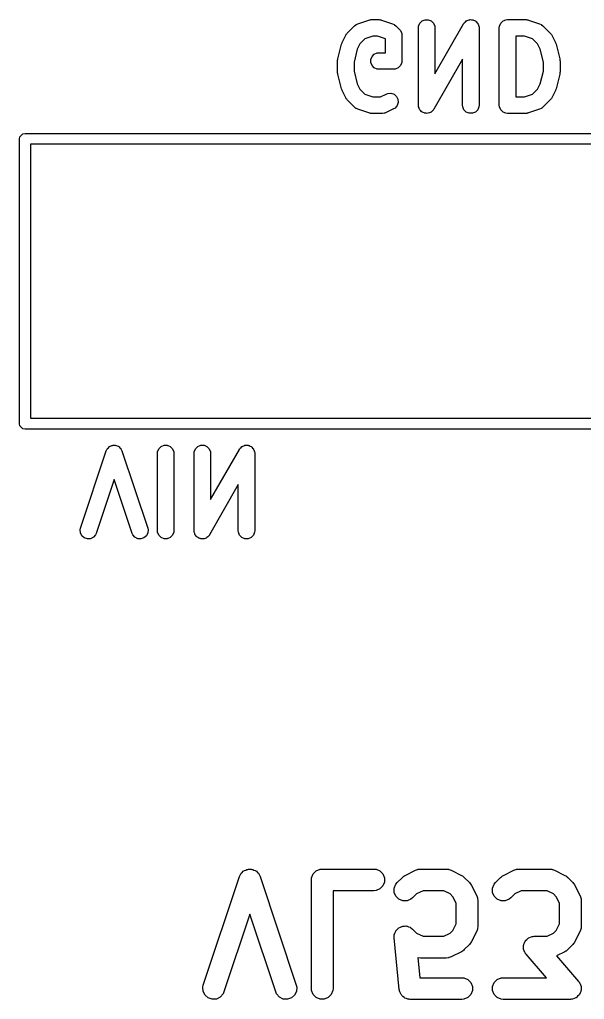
# Model space of a CAD drawing. Extents: x 110.4 to 184.6, y -131.1 to -56.8.
# Drawn here: x 153.82 to 159.02, y -82.57 to -73.56 of the extents above; entities that cross this region are included whole.
import ezdxf

# ---------------------------------------------------------------- set-up
doc = ezdxf.new("R2010")
doc.units = 0
doc.layers.add('BLACK', color=7, linetype='CONTINUOUS')

msp = doc.modelspace()

# ---------------------------------------------------------------- linework, layer by layer
at = {"layer": 'BLACK', "linetype": 'CONTINUOUS'}
for p, q in [((156.935385, -73.594094), (157.036985, -73.560227)), ((157.036985, -73.560227), (157.044358, -73.55855)), ((157.044358, -73.55855), (157.046216, -73.557781)), ((157.046216, -73.557781), (157.048908, -73.557515)), ((157.048908, -73.557515), (157.051551, -73.556915)), ((157.051551, -73.556915), (157.053559, -73.557057)), ((157.053559, -73.557057), (157.061082, -73.556317)), ((157.061082, -73.556317), (157.128815, -73.556317)), ((157.128815, -73.556317), (157.136337, -73.557057)), ((157.136337, -73.557057), (157.138346, -73.556915)), ((157.138346, -73.556915), (157.140988, -73.557515)), ((157.140988, -73.557515), (157.143681, -73.557781)), ((157.143681, -73.557781), (157.145538, -73.55855)), ((157.145538, -73.55855), (157.152912, -73.560227)), ((157.152912, -73.560227), (157.254512, -73.594094)), ((157.494346, -73.617651), (157.505724, -73.590183)), ((157.505724, -73.590183), (157.526748, -73.569159)), ((157.526748, -73.569159), (157.554216, -73.557781)), ((157.554216, -73.557781), (157.583948, -73.557781)), ((157.583948, -73.557781), (157.611416, -73.569159)), ((157.611416, -73.569159), (157.63244, -73.590183)), ((157.63244, -73.590183), (157.643818, -73.617651)), ((157.911545, -73.591579), (157.912124, -73.590183)), ((157.912124, -73.590183), (157.913545, -73.588761)), ((157.913545, -73.588761), (157.917968, -73.582531)), ((157.917968, -73.582531), (157.925982, -73.576324)), ((157.925982, -73.576324), (157.933148, -73.569159)), ((157.933148, -73.569159), (157.937636, -73.567299)), ((157.937636, -73.567299), (157.941475, -73.564327)), ((157.941475, -73.564327), (157.951246, -73.561662)), ((157.951246, -73.561662), (157.960616, -73.557781)), ((157.960616, -73.557781), (157.965478, -73.557781)), ((157.965478, -73.557781), (157.97016, -73.556504)), ((157.97016, -73.556504), (157.980206, -73.557781)), ((157.980206, -73.557781), (157.990348, -73.557781)), ((157.990348, -73.557781), (157.994837, -73.55964)), ((157.994837, -73.55964), (157.999654, -73.560253)), ((157.999654, -73.560253), (158.008451, -73.565279)), ((158.008451, -73.565279), (158.017816, -73.569159)), ((158.017816, -73.569159), (158.02125, -73.572593)), ((158.02125, -73.572593), (158.025469, -73.575004)), ((158.025469, -73.575004), (158.031673, -73.583016)), ((158.031673, -73.583016), (158.03884, -73.590183)), ((158.03884, -73.590183), (158.040699, -73.594672)), ((158.239413, -73.617651), (158.250791, -73.590183)), ((158.250791, -73.590183), (158.271815, -73.569159)), ((158.271815, -73.569159), (158.299283, -73.557781)), ((158.299283, -73.557781), (158.314149, -73.556317)), ((158.314149, -73.556317), (158.483482, -73.556317)), ((158.483482, -73.556317), (158.491004, -73.557057)), ((158.491004, -73.557057), (158.493013, -73.556915)), ((158.493013, -73.556915), (158.495655, -73.557515)), ((158.495655, -73.557515), (158.498348, -73.557781)), ((158.498348, -73.557781), (158.500205, -73.55855)), ((158.500205, -73.55855), (158.507579, -73.560227)), ((158.507579, -73.560227), (158.609179, -73.594094)), ((156.833071, -73.686079), (156.837867, -73.680235)), ((156.837867, -73.680235), (156.905601, -73.612502)), ((156.905601, -73.612502), (156.917148, -73.603026)), ((156.917148, -73.603026), (156.919675, -73.601979)), ((156.919675, -73.601979), (156.921745, -73.600184)), ((156.921745, -73.600184), (156.935385, -73.594094)), ((157.254512, -73.594094), (157.268152, -73.600184)), ((157.268152, -73.600184), (157.270219, -73.601977)), ((157.270219, -73.601977), (157.272749, -73.603025)), ((157.272749, -73.603025), (157.284296, -73.612502)), ((157.284296, -73.612502), (157.318162, -73.646367)), ((157.318162, -73.646367), (157.327639, -73.657914)), ((157.327639, -73.657914), (157.327639, -73.657915)), ((157.327639, -73.657915), (157.32764, -73.657916)), ((157.32764, -73.657916), (157.339018, -73.685384)), ((157.492882, -73.632517), (157.494346, -73.617651)), ((157.492882, -74.343717), (157.492882, -73.632517)), ((157.643818, -73.617651), (157.645282, -73.632517)), ((157.645282, -74.056781), (157.909322, -73.594712)), ((157.645282, -73.632517), (157.645282, -74.056781)), ((157.909322, -73.594712), (157.911545, -73.591579)), ((158.040699, -73.594672), (158.043672, -73.598511)), ((158.043672, -73.598511), (158.046337, -73.608281)), ((158.046337, -73.608281), (158.050218, -73.617651)), ((158.050218, -73.617651), (158.050966, -73.625256)), ((158.050966, -73.625256), (158.051496, -73.627196)), ((158.051496, -73.627196), (158.051305, -73.628694)), ((158.051305, -73.628694), (158.051682, -73.632517)), ((158.051682, -73.632517), (158.051682, -74.343717)), ((158.237949, -73.632517), (158.239413, -73.617651)), ((158.237949, -74.343717), (158.237949, -73.632517)), ((158.609179, -73.594094), (158.622819, -73.600184)), ((158.622819, -73.600184), (158.624888, -73.601979)), ((158.624888, -73.601979), (158.627416, -73.603026)), ((158.627416, -73.603026), (158.638963, -73.612502)), ((158.638963, -73.612502), (158.706697, -73.680235)), ((158.706697, -73.680235), (158.711493, -73.686079)), ((156.786754, -73.775539), (156.788983, -73.769302)), ((156.788983, -73.769302), (156.78931, -73.768859)), ((156.78931, -73.768859), (156.789727, -73.767772)), ((156.789727, -73.767772), (156.823594, -73.700039)), ((156.823594, -73.700039), (156.827621, -73.693641)), ((156.827621, -73.693641), (156.828391, -73.691783)), ((156.828391, -73.691783), (156.830108, -73.689689)), ((156.830108, -73.689689), (156.831552, -73.687397)), ((156.831552, -73.687397), (156.833071, -73.686079)), ((157.000643, -73.732985), (156.954372, -73.779256)), ((157.073449, -73.708717), (157.000643, -73.732985)), ((157.116448, -73.708717), (157.073449, -73.708717)), ((157.188082, -73.732595), (157.116448, -73.708717)), ((157.188082, -73.861117), (157.188082, -73.732595)), ((157.339018, -73.685384), (157.340482, -73.70025)), ((157.340482, -73.70025), (157.340482, -73.937317)), ((158.471115, -73.708717), (158.390349, -73.708717)), ((158.390349, -73.708717), (158.390349, -74.267517)), ((158.543921, -73.732986), (158.471115, -73.708717)), ((158.59019, -73.779254), (158.543921, -73.732986)), ((158.711493, -73.686079), (158.713014, -73.687398)), ((158.713014, -73.687398), (158.714456, -73.689688)), ((158.714456, -73.689688), (158.716174, -73.691782)), ((158.716174, -73.691782), (158.716944, -73.693641)), ((158.716944, -73.693641), (158.720972, -73.70004)), ((158.720972, -73.70004), (158.754838, -73.767773)), ((158.754838, -73.767773), (158.755254, -73.768861)), ((158.755254, -73.768861), (158.755581, -73.769302)), ((158.755581, -73.769302), (158.757808, -73.775537)), ((156.75009, -73.918836), (156.783957, -73.783369)), ((156.783957, -73.783369), (156.784348, -73.782271)), ((156.784348, -73.782271), (156.784388, -73.781723)), ((156.784388, -73.781723), (156.786754, -73.775539)), ((156.929778, -73.828444), (156.900215, -73.946698)), ((156.954372, -73.779256), (156.929778, -73.828444)), ((157.113949, -73.862581), (157.128815, -73.861117)), ((157.128815, -73.861117), (157.188082, -73.861117)), ((158.614785, -73.828445), (158.59019, -73.779254)), ((158.644349, -73.946698), (158.614785, -73.828445)), ((158.757808, -73.775537), (158.760176, -73.781724)), ((158.760176, -73.781724), (158.760214, -73.782271)), ((158.760214, -73.782271), (158.760607, -73.783369)), ((158.760607, -73.783369), (158.794474, -73.918835)), ((156.747815, -73.937317), (156.74807, -73.934724)), ((156.747815, -74.038917), (156.747815, -73.937317)), ((156.747905, -73.933613), (156.748727, -73.928049)), ((156.74807, -73.934724), (156.747905, -73.933613)), ((156.748727, -73.928049), (156.749279, -73.922451)), ((156.749279, -73.922451), (156.749708, -73.921413)), ((156.749708, -73.921413), (156.75009, -73.918836)), ((156.900215, -73.946698), (156.900215, -74.029535)), ((157.054079, -73.922451), (157.065457, -73.894983)), ((157.054079, -73.952183), (157.054079, -73.922451)), ((157.065457, -73.894983), (157.086481, -73.873959)), ((157.086481, -73.873959), (157.113949, -73.862581)), ((157.340482, -73.937317), (157.339018, -73.952183)), ((157.899282, -73.919453), (157.635242, -74.381523)), ((157.899282, -74.343717), (157.899282, -73.919453)), ((158.644349, -74.029535), (158.644349, -73.946698)), ((158.794474, -73.918835), (158.794855, -73.921413)), ((158.794855, -73.921413), (158.795285, -73.922451)), ((158.795285, -73.922451), (158.795836, -73.928048)), ((158.795836, -73.928048), (158.796659, -73.933613)), ((158.796659, -73.933613), (158.796493, -73.934724)), ((158.796493, -73.934724), (158.796749, -73.937317)), ((158.796749, -73.937317), (158.796749, -74.038917)), ((156.74807, -74.041509), (156.747815, -74.038917)), ((156.747905, -74.042621), (156.74807, -74.041509)), ((156.900215, -74.029535), (156.929778, -74.147789)), ((157.065457, -73.979651), (157.054079, -73.952183)), ((157.086481, -74.000675), (157.065457, -73.979651)), ((157.113949, -74.012053), (157.086481, -74.000675)), ((157.128815, -74.013517), (157.113949, -74.012053)), ((157.264282, -74.013517), (157.128815, -74.013517)), ((157.279148, -74.012053), (157.264282, -74.013517)), ((157.306616, -74.000675), (157.279148, -74.012053)), ((157.32764, -73.979651), (157.306616, -74.000675)), ((157.339018, -73.952183), (157.32764, -73.979651)), ((158.614785, -74.147788), (158.644349, -74.029535)), ((158.796749, -74.038917), (158.796493, -74.041509)), ((158.796493, -74.041509), (158.796659, -74.042621)), ((156.748727, -74.048184), (156.747905, -74.042621)), ((156.749279, -74.053783), (156.748727, -74.048184)), ((156.749708, -74.05482), (156.749279, -74.053783)), ((156.75009, -74.057398), (156.749708, -74.05482)), ((156.783957, -74.192865), (156.75009, -74.057398)), ((158.794474, -74.057399), (158.760607, -74.192865)), ((158.794855, -74.05482), (158.794474, -74.057399)), ((158.795285, -74.053783), (158.794855, -74.05482)), ((158.795836, -74.048185), (158.795285, -74.053783)), ((158.796659, -74.042621), (158.795836, -74.048185)), ((156.784348, -74.193962), (156.783957, -74.192865)), ((156.784388, -74.194511), (156.784348, -74.193962)), ((156.786754, -74.200694), (156.784388, -74.194511)), ((156.788983, -74.206932), (156.786754, -74.200694)), ((156.78931, -74.207374), (156.788983, -74.206932)), ((156.789727, -74.208462), (156.78931, -74.207374)), ((156.823594, -74.276195), (156.789727, -74.208462)), ((156.929778, -74.147789), (156.954372, -74.196977)), ((156.954372, -74.196977), (157.000643, -74.243248)), ((158.543921, -74.243247), (158.59019, -74.196979)), ((158.59019, -74.196979), (158.614785, -74.147788)), ((158.754838, -74.208461), (158.720972, -74.276194)), ((158.755254, -74.207372), (158.754838, -74.208461)), ((158.755581, -74.206932), (158.755254, -74.207372)), ((158.757808, -74.200696), (158.755581, -74.206932)), ((158.760176, -74.19451), (158.757808, -74.200696)), ((158.760214, -74.193962), (158.760176, -74.19451)), ((158.760607, -74.192865), (158.760214, -74.193962)), ((156.827621, -74.282592), (156.823594, -74.276195)), ((156.828391, -74.284451), (156.827621, -74.282592)), ((156.830108, -74.286544), (156.828391, -74.284451)), ((156.831552, -74.288837), (156.830108, -74.286544)), ((156.833071, -74.290154), (156.831552, -74.288837)), ((156.837867, -74.295999), (156.833071, -74.290154)), ((156.905601, -74.363732), (156.837867, -74.295999)), ((157.000643, -74.243248), (157.073449, -74.267517)), ((157.073449, -74.267517), (157.144694, -74.267517)), ((157.144694, -74.267517), (157.196337, -74.241695)), ((157.196337, -74.241695), (157.210288, -74.236356)), ((157.210288, -74.236356), (157.239945, -74.234248)), ((157.239945, -74.234248), (157.268151, -74.243651)), ((157.268151, -74.243651), (157.290612, -74.26313)), ((157.290612, -74.26313), (157.303909, -74.289723)), ((157.303909, -74.289723), (157.306016, -74.31938)), ((158.390349, -74.267517), (158.471115, -74.267517)), ((158.471115, -74.267517), (158.543921, -74.243247)), ((158.706697, -74.295999), (158.638963, -74.363732)), ((158.711493, -74.290154), (158.706697, -74.295999)), ((158.713014, -74.288836), (158.711493, -74.290154)), ((158.714456, -74.286545), (158.713014, -74.288836)), ((158.716174, -74.284452), (158.714456, -74.286545)), ((158.716944, -74.282592), (158.716174, -74.284452)), ((158.720972, -74.276194), (158.716944, -74.282592)), ((156.917148, -74.373208), (156.905601, -74.363732)), ((156.919675, -74.374254), (156.917148, -74.373208)), ((156.921745, -74.37605), (156.919675, -74.374254)), ((156.935385, -74.38214), (156.921745, -74.37605)), ((157.036985, -74.416007), (156.935385, -74.38214)), ((157.264493, -74.378005), (157.19676, -74.411872)), ((157.277135, -74.370047), (157.264493, -74.378005)), ((157.296614, -74.347586), (157.277135, -74.370047)), ((157.306016, -74.31938), (157.296614, -74.347586)), ((157.493258, -74.34754), (157.492882, -74.343717)), ((157.493068, -74.349039), (157.493258, -74.34754)), ((157.493597, -74.350979), (157.493068, -74.349039)), ((157.494346, -74.358583), (157.493597, -74.350979)), ((157.498224, -74.367945), (157.494346, -74.358583)), ((157.500891, -74.377724), (157.498224, -74.367945)), ((157.503865, -74.381565), (157.500891, -74.377724)), ((157.505724, -74.386051), (157.503865, -74.381565)), ((157.512887, -74.393214), (157.505724, -74.386051)), ((157.519095, -74.40123), (157.512887, -74.393214)), ((157.523313, -74.40364), (157.519095, -74.40123)), ((157.618579, -74.399911), (157.611416, -74.407075)), ((157.626595, -74.393704), (157.618579, -74.399911)), ((157.631018, -74.387472), (157.626595, -74.393704)), ((157.63244, -74.386051), (157.631018, -74.387472)), ((157.633017, -74.384656), (157.63244, -74.386051)), ((157.635242, -74.381523), (157.633017, -74.384656)), ((157.900746, -74.358583), (157.899282, -74.343717)), ((157.912124, -74.386051), (157.900746, -74.358583)), ((157.933148, -74.407075), (157.912124, -74.386051)), ((158.03884, -74.386051), (158.017816, -74.407075)), ((158.050218, -74.358583), (158.03884, -74.386051)), ((158.051682, -74.343717), (158.050218, -74.358583)), ((158.239413, -74.358583), (158.237949, -74.343717)), ((158.250791, -74.386051), (158.239413, -74.358583)), ((158.271815, -74.407075), (158.250791, -74.386051)), ((158.609179, -74.38214), (158.507579, -74.416007)), ((158.622819, -74.37605), (158.609179, -74.38214)), ((158.624888, -74.374254), (158.622819, -74.37605)), ((158.627416, -74.373208), (158.624888, -74.374254)), ((158.638963, -74.363732), (158.627416, -74.373208)), ((157.044358, -74.417683), (157.036985, -74.416007)), ((157.046216, -74.418453), (157.044358, -74.417683)), ((157.048908, -74.418718), (157.046216, -74.418453)), ((157.051551, -74.419319), (157.048908, -74.418718)), ((157.053559, -74.419176), (157.051551, -74.419319)), ((157.061082, -74.419917), (157.053559, -74.419176)), ((157.162682, -74.419917), (157.061082, -74.419917)), ((157.177548, -74.418453), (157.162682, -74.419917)), ((157.180077, -74.417405), (157.177548, -74.418453)), ((157.182809, -74.417211), (157.180077, -74.417405)), ((157.19676, -74.411872), (157.182809, -74.417211)), ((157.526748, -74.407075), (157.523313, -74.40364)), ((157.536108, -74.410952), (157.526748, -74.407075)), ((157.54491, -74.415982), (157.536108, -74.410952)), ((157.549729, -74.416594), (157.54491, -74.415982)), ((157.554216, -74.418453), (157.549729, -74.416594)), ((157.56435, -74.418453), (157.554216, -74.418453)), ((157.574404, -74.419731), (157.56435, -74.418453)), ((157.57909, -74.418453), (157.574404, -74.419731)), ((157.583948, -74.418453), (157.57909, -74.418453)), ((157.59331, -74.414574), (157.583948, -74.418453)), ((157.603089, -74.411908), (157.59331, -74.414574)), ((157.60693, -74.408933), (157.603089, -74.411908)), ((157.611416, -74.407075), (157.60693, -74.408933)), ((157.960616, -74.418453), (157.933148, -74.407075)), ((157.990348, -74.418453), (157.960616, -74.418453)), ((158.017816, -74.407075), (157.990348, -74.418453)), ((158.299283, -74.418453), (158.271815, -74.407075)), ((158.314149, -74.419917), (158.299283, -74.418453)), ((158.483482, -74.419917), (158.314149, -74.419917)), ((158.491004, -74.419176), (158.483482, -74.419917)), ((158.493013, -74.419319), (158.491004, -74.419176)), ((158.495655, -74.418718), (158.493013, -74.419319)), ((158.498348, -74.418453), (158.495655, -74.418718)), ((158.500205, -74.417683), (158.498348, -74.418453)), ((158.507579, -74.416007), (158.500205, -74.417683)), ((153.8196, -74.6543), (153.823406, -74.635166)), ((153.8196, -77.276), (153.8196, -74.6543)), ((153.823406, -74.635166), (153.850466, -74.608106)), ((153.850466, -74.608106), (153.8696, -74.6043)), ((153.8696, -74.6043), (166.861499, -74.6043)), ((153.9196, -74.7043), (153.9196, -77.226)), ((166.811499, -74.7043), (153.9196, -74.7043)), ((153.823406, -77.295134), (153.8196, -77.276)), ((153.9196, -77.226), (166.811499, -77.226)), ((153.850466, -77.322194), (153.823406, -77.295134)), ((153.8696, -77.326), (153.850466, -77.322194)), ((166.861499, -77.326), (153.8696, -77.326)), ((154.381058, -78.236733), (154.618125, -77.525533)), ((154.618125, -77.525533), (154.624215, -77.511893)), ((154.624215, -77.511893), (154.627783, -77.507778)), ((154.627783, -77.507778), (154.630218, -77.50291)), ((154.630218, -77.50291), (154.637438, -77.496647)), ((154.637438, -77.496647), (154.643696, -77.489433)), ((154.643696, -77.489433), (154.648561, -77.486999)), ((154.648561, -77.486999), (154.652678, -77.48343)), ((154.652678, -77.48343), (154.661747, -77.480407)), ((154.661747, -77.480407), (154.670289, -77.476136)), ((154.670289, -77.476136), (154.675718, -77.47575)), ((154.675718, -77.47575), (154.680885, -77.474028)), ((154.680885, -77.474028), (154.690415, -77.474705)), ((154.690415, -77.474705), (154.699946, -77.474028)), ((154.699946, -77.474028), (154.705112, -77.47575)), ((154.705112, -77.47575), (154.710541, -77.476136)), ((154.710541, -77.476136), (154.719083, -77.480407)), ((154.719083, -77.480407), (154.728152, -77.48343)), ((154.728152, -77.48343), (154.732266, -77.486998)), ((154.732266, -77.486998), (154.737135, -77.489433)), ((154.737135, -77.489433), (154.743394, -77.49665)), ((154.743394, -77.49665), (154.750612, -77.50291)), ((154.750612, -77.50291), (154.753046, -77.507778)), ((154.753046, -77.507778), (154.756615, -77.511893)), ((154.756615, -77.511893), (154.762705, -77.525534)), ((154.762705, -77.525534), (154.999771, -78.236733)), ((155.088348, -77.54963), (155.089812, -77.534764)), ((155.088348, -78.26083), (155.088348, -77.54963)), ((155.089812, -77.534764), (155.10119, -77.507296)), ((155.10119, -77.507296), (155.122214, -77.486272)), ((155.122214, -77.486272), (155.149682, -77.474894)), ((155.149682, -77.474894), (155.179414, -77.474894)), ((155.179414, -77.474894), (155.206882, -77.486272)), ((155.206882, -77.486272), (155.227906, -77.507296)), ((155.227906, -77.507296), (155.239284, -77.534764)), ((155.239284, -77.534764), (155.240748, -77.54963)), ((155.240748, -77.54963), (155.240748, -78.26083)), ((155.427015, -77.54963), (155.428479, -77.534764)), ((155.427015, -78.26083), (155.427015, -77.54963)), ((155.428479, -77.534764), (155.439857, -77.507296)), ((155.439857, -77.507296), (155.460881, -77.486272)), ((155.460881, -77.486272), (155.488349, -77.474894)), ((155.488349, -77.474894), (155.518081, -77.474894)), ((155.518081, -77.474894), (155.545549, -77.486272)), ((155.545549, -77.486272), (155.566573, -77.507296)), ((155.566573, -77.507296), (155.577951, -77.534764)), ((155.577951, -77.534764), (155.579415, -77.54963)), ((155.579415, -77.973894), (155.843455, -77.511825)), ((155.579415, -77.54963), (155.579415, -77.973894)), ((155.843455, -77.511825), (155.845678, -77.508692)), ((155.845678, -77.508692), (155.846257, -77.507296)), ((155.846257, -77.507296), (155.847678, -77.505874)), ((155.847678, -77.505874), (155.852101, -77.499644)), ((155.852101, -77.499644), (155.860115, -77.493437)), ((155.860115, -77.493437), (155.867281, -77.486272)), ((155.867281, -77.486272), (155.871769, -77.484412)), ((155.871769, -77.484412), (155.875608, -77.48144)), ((155.875608, -77.48144), (155.885379, -77.478775)), ((155.885379, -77.478775), (155.894749, -77.474894)), ((155.894749, -77.474894), (155.899611, -77.474894)), ((155.899611, -77.474894), (155.904293, -77.473617)), ((155.904293, -77.473617), (155.914339, -77.474894)), ((155.914339, -77.474894), (155.924481, -77.474894)), ((155.924481, -77.474894), (155.92897, -77.476753)), ((155.92897, -77.476753), (155.933787, -77.477366)), ((155.933787, -77.477366), (155.942584, -77.482392)), ((155.942584, -77.482392), (155.951949, -77.486272)), ((155.951949, -77.486272), (155.955383, -77.489706)), ((155.955383, -77.489706), (155.959602, -77.492117)), ((155.959602, -77.492117), (155.965806, -77.500129)), ((155.965806, -77.500129), (155.972973, -77.507296)), ((155.972973, -77.507296), (155.974832, -77.511785)), ((155.974832, -77.511785), (155.977805, -77.515624)), ((155.977805, -77.515624), (155.98047, -77.525394)), ((155.98047, -77.525394), (155.984351, -77.534764)), ((155.984351, -77.534764), (155.985099, -77.542369)), ((155.985099, -77.542369), (155.985629, -77.544309)), ((155.985629, -77.544309), (155.985438, -77.545807)), ((155.985438, -77.545807), (155.985815, -77.54963)), ((155.985815, -77.54963), (155.985815, -78.26083)), ((154.690414, -77.790596), (154.525638, -78.284927)), ((154.855191, -78.284926), (154.690414, -77.790596)), ((155.833415, -77.836566), (155.569375, -78.298636)), ((155.833415, -78.26083), (155.833415, -77.836566)), ((154.377746, -78.251299), (154.381058, -78.236733)), ((154.379854, -78.280956), (154.377746, -78.251299)), ((154.999771, -78.236733), (155.003083, -78.251299)), ((155.003083, -78.251299), (155.000975, -78.280956)), ((155.089812, -78.275696), (155.088348, -78.26083)), ((155.10119, -78.303164), (155.089812, -78.275696)), ((155.239284, -78.275696), (155.227906, -78.303164)), ((155.240748, -78.26083), (155.239284, -78.275696)), ((155.427391, -78.264653), (155.427015, -78.26083)), ((155.427201, -78.266152), (155.427391, -78.264653)), ((155.42773, -78.268092), (155.427201, -78.266152)), ((155.428479, -78.275696), (155.42773, -78.268092)), ((155.432357, -78.285058), (155.428479, -78.275696)), ((155.834879, -78.275696), (155.833415, -78.26083)), ((155.846257, -78.303164), (155.834879, -78.275696)), ((155.984351, -78.275696), (155.972973, -78.303164)), ((155.985815, -78.26083), (155.984351, -78.275696)), ((154.393151, -78.307549), (154.379854, -78.280956)), ((154.415611, -78.32703), (154.393151, -78.307549)), ((154.443817, -78.336432), (154.415611, -78.32703)), ((154.473474, -78.334324), (154.443817, -78.336432)), ((154.500067, -78.321027), (154.473474, -78.334324)), ((154.519548, -78.298567), (154.500067, -78.321027)), ((154.525638, -78.284927), (154.519548, -78.298567)), ((154.861281, -78.298566), (154.855191, -78.284926)), ((154.880761, -78.321027), (154.861281, -78.298566)), ((154.907355, -78.334323), (154.880761, -78.321027)), ((154.937011, -78.336431), (154.907355, -78.334323)), ((154.965218, -78.327029), (154.937011, -78.336431)), ((154.987678, -78.307549), (154.965218, -78.327029)), ((155.000975, -78.280956), (154.987678, -78.307549)), ((155.122214, -78.324188), (155.10119, -78.303164)), ((155.149682, -78.335566), (155.122214, -78.324188)), ((155.179414, -78.335566), (155.149682, -78.335566)), ((155.206882, -78.324188), (155.179414, -78.335566)), ((155.227906, -78.303164), (155.206882, -78.324188)), ((155.435024, -78.294837), (155.432357, -78.285058)), ((155.437998, -78.298678), (155.435024, -78.294837)), ((155.439857, -78.303164), (155.437998, -78.298678)), ((155.44702, -78.310327), (155.439857, -78.303164)), ((155.453228, -78.318343), (155.44702, -78.310327)), ((155.457446, -78.320753), (155.453228, -78.318343)), ((155.460881, -78.324188), (155.457446, -78.320753)), ((155.470241, -78.328065), (155.460881, -78.324188)), ((155.479043, -78.333095), (155.470241, -78.328065)), ((155.483862, -78.333707), (155.479043, -78.333095)), ((155.488349, -78.335566), (155.483862, -78.333707)), ((155.498483, -78.335566), (155.488349, -78.335566)), ((155.508537, -78.336844), (155.498483, -78.335566)), ((155.513223, -78.335566), (155.508537, -78.336844)), ((155.518081, -78.335566), (155.513223, -78.335566)), ((155.527443, -78.331687), (155.518081, -78.335566)), ((155.537222, -78.329021), (155.527443, -78.331687)), ((155.541063, -78.326046), (155.537222, -78.329021)), ((155.545549, -78.324188), (155.541063, -78.326046)), ((155.552712, -78.317024), (155.545549, -78.324188)), ((155.560728, -78.310817), (155.552712, -78.317024)), ((155.565151, -78.304585), (155.560728, -78.310817)), ((155.566573, -78.303164), (155.565151, -78.304585)), ((155.56715, -78.301769), (155.566573, -78.303164)), ((155.569375, -78.298636), (155.56715, -78.301769)), ((155.867281, -78.324188), (155.846257, -78.303164)), ((155.894749, -78.335566), (155.867281, -78.324188)), ((155.924481, -78.335566), (155.894749, -78.335566)), ((155.951949, -78.324188), (155.924481, -78.335566)), ((155.972973, -78.303164), (155.951949, -78.324188)), ((155.845115, -81.443158), (155.853106, -81.425257)), ((155.853106, -81.425257), (155.857789, -81.419857)), ((155.857789, -81.419857), (155.860984, -81.413468)), ((155.860984, -81.413468), (155.870455, -81.405252)), ((155.870455, -81.405252), (155.878671, -81.395781)), ((155.878671, -81.395781), (155.885059, -81.392586)), ((155.885059, -81.392586), (155.89046, -81.387903)), ((155.89046, -81.387903), (155.902361, -81.383935)), ((155.902361, -81.383935), (155.91357, -81.378332)), ((155.91357, -81.378332), (155.920694, -81.377825)), ((155.920694, -81.377825), (155.927476, -81.375565)), ((155.927476, -81.375565), (155.939985, -81.376454)), ((155.939985, -81.376454), (155.95249, -81.375565)), ((155.95249, -81.375565), (155.959268, -81.377824)), ((155.959268, -81.377824), (155.966396, -81.378331)), ((155.966396, -81.378331), (155.977612, -81.383939)), ((155.977612, -81.383939), (155.989506, -81.387904)), ((155.989506, -81.387904), (155.994903, -81.392584)), ((155.994903, -81.392584), (156.001295, -81.395781)), ((156.001295, -81.395781), (156.009513, -81.405256)), ((156.009513, -81.405256), (156.018982, -81.413469)), ((156.018982, -81.413469), (156.022175, -81.419855)), ((156.022175, -81.419855), (156.02686, -81.425257)), ((156.02686, -81.425257), (156.034851, -81.443157)), ((156.508571, -81.455271), (156.523503, -81.419223)), ((156.523503, -81.419223), (156.551093, -81.391633)), ((156.551093, -81.391633), (156.587141, -81.376701)), ((156.587141, -81.376701), (156.60665, -81.37478)), ((156.60665, -81.37478), (157.08284, -81.37478)), ((157.08284, -81.37478), (157.102349, -81.376701)), ((157.102349, -81.376701), (157.138397, -81.391633)), ((157.138397, -81.391633), (157.165987, -81.419223)), ((157.165987, -81.419223), (157.180919, -81.455271)), ((157.363059, -81.438241), (157.371452, -81.432958)), ((157.371452, -81.432958), (157.46669, -81.385338)), ((157.46669, -81.385338), (157.484999, -81.378331)), ((157.484999, -81.378331), (157.488582, -81.378076)), ((157.488582, -81.378076), (157.491903, -81.376701)), ((157.491903, -81.376701), (157.511412, -81.37478)), ((157.511412, -81.37478), (157.749507, -81.37478)), ((157.749507, -81.37478), (157.769016, -81.376701)), ((157.769016, -81.376701), (157.772335, -81.378076)), ((157.772335, -81.378076), (157.775921, -81.378331)), ((157.775921, -81.378331), (157.794229, -81.385338)), ((157.794229, -81.385338), (157.889467, -81.432958)), ((157.889467, -81.432958), (157.897862, -81.438242)), ((158.267821, -81.438241), (158.276214, -81.432958)), ((158.276214, -81.432958), (158.371452, -81.385338)), ((158.371452, -81.385338), (158.389761, -81.378331)), ((158.389761, -81.378331), (158.393344, -81.378076)), ((158.393344, -81.378076), (158.396665, -81.376701)), ((158.396665, -81.376701), (158.416174, -81.37478)), ((158.416174, -81.37478), (158.701888, -81.37478)), ((158.701888, -81.37478), (158.721397, -81.376701)), ((158.721397, -81.376701), (158.724716, -81.378076)), ((158.724716, -81.378076), (158.728302, -81.378331)), ((158.728302, -81.378331), (158.74661, -81.385338)), ((158.74661, -81.385338), (158.841848, -81.432958)), ((158.841848, -81.432958), (158.850243, -81.438242)), ((155.511782, -82.443157), (155.845115, -81.443158)), ((156.034851, -81.443157), (156.368184, -82.443157)), ((156.50665, -81.47478), (156.508571, -81.455271)), ((156.50665, -82.47478), (156.50665, -81.47478)), ((157.180919, -81.494289), (157.165987, -81.530337)), ((157.180919, -81.455271), (157.180919, -81.494289)), ((157.270476, -81.55051), (157.285408, -81.514462)), ((157.285408, -81.514462), (157.297844, -81.499308)), ((157.297844, -81.499308), (157.345463, -81.45169)), ((157.345463, -81.45169), (157.353132, -81.445395)), ((157.353132, -81.445395), (157.354862, -81.443401)), ((157.354862, -81.443401), (157.357866, -81.441509)), ((157.357866, -81.441509), (157.360616, -81.439253)), ((157.360616, -81.439253), (157.363059, -81.438241)), ((157.897862, -81.438242), (157.900302, -81.439253)), ((157.900302, -81.439253), (157.903047, -81.441506)), ((157.903047, -81.441506), (157.906058, -81.443401)), ((157.906058, -81.443401), (157.907789, -81.445397)), ((157.907789, -81.445397), (157.915456, -81.451689)), ((157.915456, -81.451689), (157.963074, -81.499308)), ((157.963074, -81.499308), (157.969366, -81.506974)), ((157.969366, -81.506974), (157.971364, -81.508707)), ((157.971364, -81.508707), (157.973257, -81.511715)), ((157.973257, -81.511715), (157.975511, -81.514461)), ((157.975511, -81.514461), (157.976521, -81.516901)), ((157.976521, -81.516901), (157.981807, -81.525298)), ((157.981807, -81.525298), (158.029426, -81.620535)), ((158.175238, -81.55051), (158.19017, -81.514462)), ((158.19017, -81.514462), (158.202606, -81.499308)), ((158.202606, -81.499308), (158.250225, -81.45169)), ((158.250225, -81.45169), (158.257894, -81.445395)), ((158.257894, -81.445395), (158.259624, -81.443401)), ((158.259624, -81.443401), (158.262628, -81.441509)), ((158.262628, -81.441509), (158.265378, -81.439253)), ((158.265378, -81.439253), (158.267821, -81.438241)), ((158.850243, -81.438242), (158.852683, -81.439253)), ((158.852683, -81.439253), (158.855428, -81.441506)), ((158.855428, -81.441506), (158.858439, -81.443401)), ((158.858439, -81.443401), (158.86017, -81.445397)), ((158.86017, -81.445397), (158.867837, -81.451689)), ((158.867837, -81.451689), (158.915455, -81.499308)), ((158.915455, -81.499308), (158.921747, -81.506974)), ((158.921747, -81.506974), (158.923745, -81.508707)), ((158.923745, -81.508707), (158.925638, -81.511715)), ((158.925638, -81.511715), (158.927892, -81.514461)), ((158.927892, -81.514461), (158.928902, -81.516901)), ((158.928902, -81.516901), (158.934188, -81.525298)), ((158.934188, -81.525298), (158.981807, -81.620535)), ((157.08284, -81.57478), (156.70665, -81.57478)), ((156.70665, -81.57478), (156.70665, -82.47478)), ((157.102349, -81.572859), (157.08284, -81.57478)), ((157.138397, -81.557927), (157.102349, -81.572859)), ((157.165987, -81.530337), (157.138397, -81.557927)), ((157.270476, -81.589528), (157.270476, -81.55051)), ((157.285408, -81.625576), (157.270476, -81.589528)), ((157.47541, -81.604584), (157.439266, -81.64073)), ((157.535018, -81.57478), (157.47541, -81.604584)), ((157.725901, -81.57478), (157.535018, -81.57478)), ((157.785507, -81.604583), (157.725901, -81.57478)), ((157.810178, -81.629254), (157.785507, -81.604583)), ((158.175238, -81.589528), (158.175238, -81.55051)), ((158.19017, -81.625576), (158.175238, -81.589528)), ((158.380172, -81.604584), (158.344028, -81.64073)), ((158.43978, -81.57478), (158.380172, -81.604584)), ((158.678282, -81.57478), (158.43978, -81.57478)), ((158.737888, -81.604583), (158.678282, -81.57478)), ((158.762559, -81.629254), (158.737888, -81.604583)), ((157.312998, -81.653166), (157.285408, -81.625576)), ((157.349046, -81.668098), (157.312998, -81.653166)), ((157.388064, -81.668098), (157.349046, -81.668098)), ((157.424112, -81.653166), (157.388064, -81.668098)), ((157.439266, -81.64073), (157.424112, -81.653166)), ((157.839983, -81.688864), (157.810178, -81.629254)), ((157.839983, -81.879745), (157.839983, -81.688864)), ((158.029426, -81.620535), (158.036432, -81.638844)), ((158.036432, -81.638844), (158.036686, -81.642427)), ((158.036686, -81.642427), (158.038062, -81.645748)), ((158.038062, -81.645748), (158.039983, -81.665257)), ((158.039983, -81.665257), (158.039983, -81.903352)), ((158.21776, -81.653166), (158.19017, -81.625576)), ((158.253808, -81.668098), (158.21776, -81.653166)), ((158.292826, -81.668098), (158.253808, -81.668098)), ((158.328874, -81.653166), (158.292826, -81.668098)), ((158.344028, -81.64073), (158.328874, -81.653166)), ((158.792364, -81.688864), (158.762559, -81.629254)), ((158.792364, -81.879745), (158.792364, -81.688864)), ((158.981807, -81.620535), (158.988813, -81.638844)), ((158.988813, -81.638844), (158.989067, -81.642427)), ((158.989067, -81.642427), (158.990443, -81.645748)), ((158.990443, -81.645748), (158.992364, -81.665257)), ((158.992364, -81.665257), (158.992364, -81.903352)), ((155.939983, -81.791007), (155.701518, -82.506403)), ((156.178448, -82.506402), (155.939983, -81.791007)), ((157.810178, -81.939354), (157.839983, -81.879745)), ((158.762559, -81.939354), (158.792364, -81.879745)), ((157.270476, -81.979081), (157.276072, -81.965571)), ((157.276072, -81.965571), (157.280293, -81.951582)), ((157.280293, -81.951582), (157.28348, -81.947685)), ((157.28348, -81.947685), (157.285408, -81.943033)), ((157.285408, -81.943033), (157.295744, -81.932696)), ((157.295744, -81.932696), (157.305, -81.921384)), ((157.305, -81.921384), (157.309437, -81.919003)), ((157.309437, -81.919003), (157.312998, -81.915443)), ((157.312998, -81.915443), (157.326503, -81.909848)), ((157.326503, -81.909848), (157.339384, -81.902939)), ((157.339384, -81.902939), (157.344393, -81.902438)), ((157.344393, -81.902438), (157.349046, -81.900511)), ((157.349046, -81.900511), (157.363667, -81.900511)), ((157.363667, -81.900511), (157.378208, -81.899057)), ((157.378208, -81.899057), (157.383027, -81.900511)), ((157.383027, -81.900511), (157.388064, -81.900511)), ((157.388064, -81.900511), (157.401573, -81.906107)), ((157.401573, -81.906107), (157.415563, -81.910328)), ((157.415563, -81.910328), (157.419459, -81.913515)), ((157.419459, -81.913515), (157.424112, -81.915443)), ((157.424112, -81.915443), (157.439266, -81.927879)), ((157.439266, -81.927879), (157.475409, -81.964023)), ((157.475409, -81.964023), (157.535019, -81.993828)), ((157.7259, -81.993828), (157.785509, -81.964022)), ((157.785509, -81.964022), (157.810178, -81.939354)), ((158.029426, -81.948074), (157.981807, -82.043311)), ((158.036432, -81.929765), (158.029426, -81.948074)), ((158.036686, -81.926181), (158.036432, -81.929765)), ((158.038062, -81.922861), (158.036686, -81.926181)), ((158.039983, -81.903352), (158.038062, -81.922861)), ((158.678281, -81.993828), (158.73789, -81.964022)), ((158.73789, -81.964022), (158.762559, -81.939354)), ((158.981807, -81.948074), (158.934188, -82.043311)), ((158.988813, -81.929765), (158.981807, -81.948074)), ((158.989067, -81.926181), (158.988813, -81.929765)), ((158.990443, -81.922861), (158.989067, -81.926181)), ((158.992364, -81.903352), (158.990443, -81.922861)), ((157.269022, -81.988937), (157.270476, -81.984118)), ((157.269051, -82.00854), (157.269022, -81.988937)), ((157.31667, -82.48473), (157.269051, -82.00854)), ((157.270476, -81.984118), (157.270476, -81.979081)), ((157.535019, -81.993828), (157.7259, -81.993828)), ((157.969366, -82.061634), (157.963074, -82.069301)), ((157.971364, -82.059902), (157.969366, -82.061634)), ((157.973257, -82.056893), (157.971364, -82.059902)), ((157.975511, -82.054148), (157.973257, -82.056893)), ((157.976521, -82.051707), (157.975511, -82.054148)), ((157.981807, -82.043311), (157.976521, -82.051707)), ((158.462242, -82.071203), (158.462467, -82.067838)), ((158.462467, -82.067838), (158.469667, -82.053277)), ((158.469667, -82.053277), (158.475884, -82.038271)), ((158.475884, -82.038271), (158.478268, -82.035886)), ((158.478268, -82.035886), (158.479764, -82.032863)), ((158.479764, -82.032863), (158.491989, -82.022165)), ((158.491989, -82.022165), (158.503474, -82.010681)), ((158.503474, -82.010681), (158.506588, -82.00939)), ((158.506588, -82.00939), (158.509128, -82.007169)), ((158.509128, -82.007169), (158.524516, -82.001964)), ((158.524516, -82.001964), (158.539522, -81.995749)), ((158.539522, -81.995749), (158.544281, -81.99528)), ((158.544281, -81.99528), (158.546089, -81.994669)), ((158.546089, -81.994669), (158.548713, -81.994843)), ((158.548713, -81.994843), (158.559031, -81.993828)), ((158.559031, -81.993828), (158.678281, -81.993828)), ((158.921747, -82.061634), (158.915455, -82.069301)), ((158.923745, -82.059902), (158.921747, -82.061634)), ((158.925638, -82.056893), (158.923745, -82.059902)), ((158.927892, -82.054148), (158.925638, -82.056893)), ((158.928902, -82.051707), (158.927892, -82.054148)), ((158.934188, -82.043311), (158.928902, -82.051707)), ((157.889466, -82.135652), (157.794228, -82.183271)), ((157.897862, -82.130366), (157.889466, -82.135652)), ((157.900302, -82.129356), (157.897862, -82.130366)), ((157.903048, -82.127102), (157.900302, -82.129356)), ((157.906056, -82.125209), (157.903048, -82.127102)), ((157.907785, -82.123214), (157.906056, -82.125209)), ((157.915456, -82.11692), (157.907785, -82.123214)), ((157.963074, -82.069301), (157.915456, -82.11692)), ((158.459872, -82.10677), (158.460952, -82.090567)), ((158.460952, -82.109963), (158.459872, -82.10677)), ((158.460952, -82.074319), (158.462242, -82.071203)), ((158.460952, -82.090567), (158.460952, -82.074319)), ((158.460952, -82.113337), (158.460952, -82.109963)), ((158.467167, -82.128342), (158.460952, -82.113337)), ((158.472372, -82.143731), (158.467167, -82.128342)), ((158.475153, -82.147621), (158.472372, -82.143731)), ((158.475884, -82.149385), (158.475153, -82.147621)), ((158.477743, -82.151244), (158.475884, -82.149385)), ((158.483773, -82.159678), (158.477743, -82.151244)), ((158.841847, -82.135652), (158.762999, -82.175075)), ((158.850243, -82.130366), (158.841847, -82.135652)), ((158.852683, -82.129356), (158.850243, -82.130366)), ((158.855429, -82.127102), (158.852683, -82.129356)), ((158.858437, -82.125209), (158.855429, -82.127102)), ((158.860166, -82.123214), (158.858437, -82.125209)), ((158.867837, -82.11692), (158.860166, -82.123214)), ((158.915455, -82.069301), (158.867837, -82.11692)), ((157.488582, -82.190531), (157.488245, -82.190507)), ((157.488245, -82.190507), (157.506673, -82.37478)), ((157.491903, -82.191907), (157.488582, -82.190531)), ((157.511412, -82.193828), (157.491903, -82.191907)), ((157.749507, -82.193828), (157.511412, -82.193828)), ((157.769016, -82.191907), (157.749507, -82.193828)), ((157.772336, -82.190531), (157.769016, -82.191907)), ((157.77592, -82.190277), (157.772336, -82.190531)), ((157.794228, -82.183271), (157.77592, -82.190277)), ((158.671987, -82.37478), (158.483773, -82.159678)), ((158.762999, -82.175075), (158.967622, -82.40893)), ((157.506673, -82.37478), (157.892364, -82.37478)), ((157.892364, -82.37478), (157.911873, -82.376701)), ((157.911873, -82.376701), (157.947921, -82.391633)), ((157.947921, -82.391633), (157.975511, -82.419223)), ((157.975511, -82.419223), (157.990443, -82.455271)), ((158.175238, -82.455271), (158.19017, -82.419223)), ((158.19017, -82.419223), (158.21776, -82.391633)), ((158.21776, -82.391633), (158.253808, -82.376701)), ((158.253808, -82.376701), (158.273317, -82.37478)), ((158.273317, -82.37478), (158.671987, -82.37478)), ((158.967622, -82.40893), (158.973651, -82.417363)), ((158.973651, -82.417363), (158.975511, -82.419223)), ((158.975511, -82.419223), (158.976241, -82.420986)), ((158.976241, -82.420986), (158.979023, -82.424877)), ((158.979023, -82.424877), (158.984227, -82.440265)), ((155.507435, -82.462273), (155.511782, -82.443157)), ((155.510201, -82.501193), (155.507435, -82.462273)), ((155.527651, -82.536092), (155.510201, -82.501193)), ((155.701518, -82.506403), (155.693527, -82.524303)), ((156.186439, -82.524303), (156.178448, -82.506402)), ((156.369765, -82.501192), (156.352315, -82.536091)), ((156.368184, -82.443157), (156.372531, -82.462272)), ((156.372531, -82.462272), (156.369765, -82.501192)), ((156.508571, -82.494289), (156.50665, -82.47478)), ((156.523503, -82.530337), (156.508571, -82.494289)), ((156.704729, -82.494289), (156.689797, -82.530337)), ((156.70665, -82.47478), (156.704729, -82.494289)), ((157.318095, -82.491838), (157.31667, -82.48473)), ((157.318095, -82.494289), (157.318095, -82.491838)), ((157.319046, -82.496586), (157.318095, -82.494289)), ((157.320523, -82.503951), (157.319046, -82.496586)), ((157.327432, -82.516831), (157.320523, -82.503951)), ((157.333027, -82.530337), (157.327432, -82.516831)), ((157.990443, -82.494289), (157.975511, -82.530337)), ((157.990443, -82.455271), (157.990443, -82.494289)), ((158.175238, -82.494289), (158.175238, -82.455271)), ((158.19017, -82.530337), (158.175238, -82.494289)), ((158.981725, -82.515335), (158.975511, -82.530337)), ((158.988928, -82.50077), (158.981725, -82.515335)), ((158.984227, -82.440265), (158.990443, -82.455271)), ((158.989152, -82.497404), (158.988928, -82.50077)), ((158.990443, -82.494289), (158.989152, -82.497404)), ((158.990443, -82.455271), (158.990443, -82.458644)), ((158.990443, -82.458644), (158.991523, -82.461838)), ((158.991523, -82.461838), (158.990443, -82.47804)), ((158.990443, -82.47804), (158.990443, -82.494289)), ((155.557127, -82.561657), (155.527651, -82.536092)), ((155.594143, -82.573995), (155.557127, -82.561657)), ((155.633063, -82.571229), (155.594143, -82.573995)), ((155.667962, -82.553779), (155.633063, -82.571229)), ((155.693527, -82.524303), (155.667962, -82.553779)), ((156.212004, -82.553779), (156.186439, -82.524303)), ((156.246903, -82.571228), (156.212004, -82.553779)), ((156.285823, -82.573995), (156.246903, -82.571228)), ((156.322839, -82.561656), (156.285823, -82.573995)), ((156.352315, -82.536091), (156.322839, -82.561656)), ((156.551093, -82.557927), (156.523503, -82.530337)), ((156.587141, -82.572859), (156.551093, -82.557927)), ((156.626159, -82.572859), (156.587141, -82.572859)), ((156.662207, -82.557927), (156.626159, -82.572859)), ((156.689797, -82.530337), (156.662207, -82.557927)), ((157.336587, -82.533897), (157.333027, -82.530337)), ((157.338968, -82.538335), (157.336587, -82.533897)), ((157.35028, -82.54759), (157.338968, -82.538335)), ((157.360617, -82.557927), (157.35028, -82.54759)), ((157.365269, -82.559854), (157.360617, -82.557927)), ((157.369166, -82.563042), (157.365269, -82.559854)), ((157.383155, -82.567262), (157.369166, -82.563042)), ((157.396665, -82.572859), (157.383155, -82.567262)), ((157.404142, -82.573595), (157.396665, -82.572859)), ((157.406521, -82.574313), (157.404142, -82.573595)), ((157.408957, -82.574069), (157.406521, -82.574313)), ((157.416174, -82.57478), (157.408957, -82.574069)), ((157.892364, -82.57478), (157.416174, -82.57478)), ((157.911873, -82.572859), (157.892364, -82.57478)), ((157.947921, -82.557927), (157.911873, -82.572859)), ((157.975511, -82.530337), (157.947921, -82.557927)), ((158.21776, -82.557927), (158.19017, -82.530337)), ((158.253808, -82.572859), (158.21776, -82.557927)), ((158.273317, -82.57478), (158.253808, -82.572859)), ((158.892364, -82.57478), (158.273317, -82.57478)), ((158.902681, -82.573764), (158.892364, -82.57478)), ((158.905306, -82.573939), (158.902681, -82.573764)), ((158.907113, -82.573327), (158.905306, -82.573939)), ((158.911873, -82.572859), (158.907113, -82.573327)), ((158.926876, -82.566644), (158.911873, -82.572859)), ((158.942268, -82.561439), (158.926876, -82.566644)), ((158.944807, -82.559216), (158.942268, -82.561439)), ((158.947921, -82.557927), (158.944807, -82.559216)), ((158.959398, -82.546449), (158.947921, -82.557927)), ((158.971632, -82.535745), (158.959398, -82.546449)), ((158.973127, -82.53272), (158.971632, -82.535745)), ((158.975511, -82.530337), (158.973127, -82.53272))]:
    msp.add_line(p, q, dxfattribs=at)

doc.saveas('drawing.dxf')
